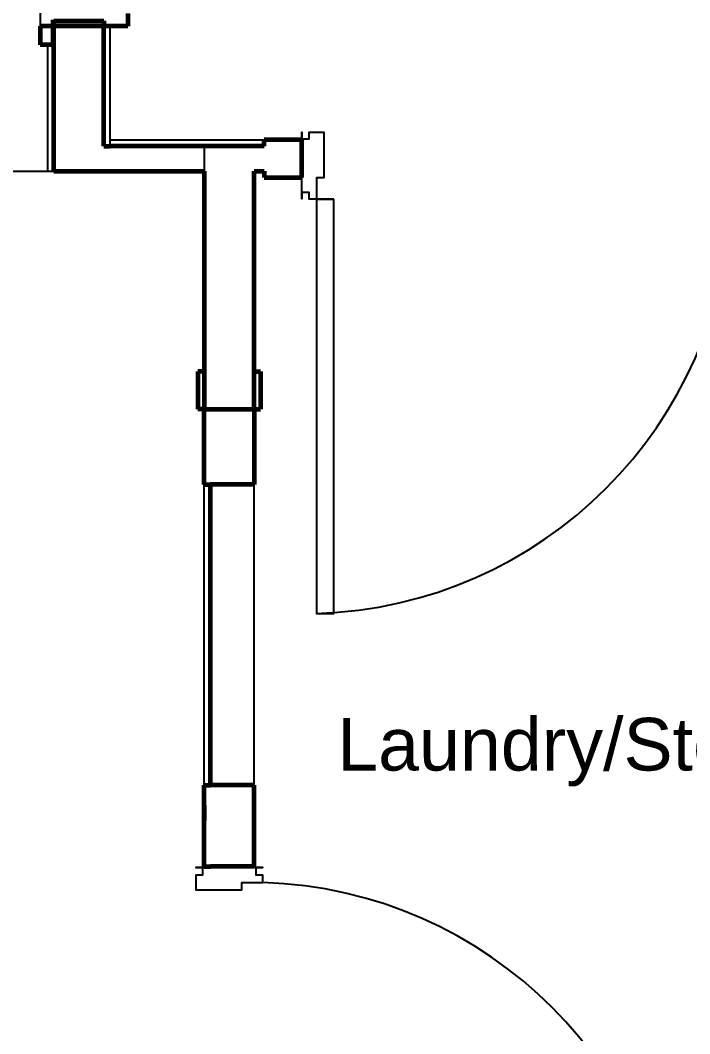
# Model space of a CAD drawing. Header units: metres. Extents: x 12.2 to 77.2, y 18.8 to 35.5.
# Drawn here: x 13.685 to 15.041, y 23.526 to 25.58 of the extents above; entities that cross this region are included whole.
import ezdxf

# ---------------------------------------------------------------- set-up
doc = ezdxf.new("R2010")
doc.units = ezdxf.units.M
doc.layers.add('A-WALL', color=250, linetype='Continuous', lineweight=60)
doc.styles.get("Standard").update_dxf_attribs({"font": 'arial.ttf'})

# ---------------------------------------------------------------- blocks, each defined once
blk = doc.blocks.new('*U14')
blk.add_lwpolyline([(33.6, 1124.4, -0.396717), (966.4, 192)], format="xyb")
for points in [[(72, 192), (33.6, 192), (33.6, 1124.4), (72, 1124.4)], [(33.6, 192), (16.8, 192), (16.8, 192), (16.8, 192), (16.8, 192), (16.8, 177), (0, 177), (0, 190.9), (0, 40.9), (0, 55.9), (16.8, 55.9), (16.8, 40.9), (33.6, 40.9), (33.6, 40.9), (50, 40.9), (50, 144), (33.6, 144)], [(1000, 177), (1000, 192), (1000, 192), (1000, 40.9), (1000, 55.9), (983.2, 55.9), (983.2, 40.9), (966.4, 40.9), (966.4, 40.9), (950, 40.9), (950, 144), (966.4, 144), (966.4, 192), (983.2, 192), (983.2, 177)]]:
    blk.add_lwpolyline(points, close=True)
blk.add_lwpolyline([(33.6, 192), (72, 192)])
blk = doc.blocks.new('*U15')
blk.add_lwpolyline([(33.6, 1124.4, -0.396717), (966.4, 192)], format="xyb")
for points in [[(72, 192), (33.6, 192), (33.6, 1124.4), (72, 1124.4)], [(33.6, 192), (16.8, 192), (16.8, 192), (16.8, 192), (16.8, 192), (16.8, 177), (0, 177), (0, 190.9), (0, 40.9), (0, 55.9), (16.8, 55.9), (16.8, 40.9), (33.6, 40.9), (33.6, 40.9), (50, 40.9), (50, 144), (33.6, 144)], [(1000, 177), (1000, 192), (1000, 192), (1000, 40.9), (1000, 55.9), (983.2, 55.9), (983.2, 40.9), (966.4, 40.9), (966.4, 40.9), (950, 40.9), (950, 144), (966.4, 144), (966.4, 192), (983.2, 192), (983.2, 177)]]:
    blk.add_lwpolyline(points, close=True)
blk.add_lwpolyline([(33.6, 192), (72, 192)])

msp = doc.modelspace()

# ---------------------------------------------------------------- linework, layer by layer
for p, q in [((13.725, 26.3808), (13.725, 25.568)), ((13.8667, 25.3378), (13.8667, 25.568)), ((13.7397, 25.5299), (13.7397, 25.2743)), ((13.8667, 25.3251), (13.8667, 25.3378)), ((13.8667, 25.3378), (14.1788, 25.3378)), ((14.0572, 25.3251), (14.0572, 25.2743)), ((12.3808, 25.2743), (13.7397, 25.2743)), ((13.7397, 25.2743), (13.7524, 25.2743)), ((14.0572, 24.0297), (14.0572, 24.6393)), ((14.1588, 24.0297), (14.1588, 24.6393))]:
    msp.add_line(p, q)
at = {"layer": 'A-WALL'}
for p, q in [((13.9028, 25.5934), (13.9028, 25.568)), ((13.7504, 25.568), (13.725, 25.568)), ((13.725, 25.568), (13.725, 25.5299)), ((13.7504, 25.5807), (13.7504, 25.568)), ((13.7504, 25.568), (13.7504, 25.5299)), ((13.7524, 25.568), (13.7504, 25.568)), ((13.7524, 25.5791), (13.854, 25.5791)), ((13.7524, 25.568), (13.7524, 25.5791)), ((13.7524, 25.2743), (13.7524, 25.568)), ((13.854, 25.568), (13.7524, 25.568)), ((13.854, 25.5791), (13.854, 25.568)), ((13.854, 25.3251), (13.854, 25.568)), ((13.8667, 25.568), (13.854, 25.568)), ((13.9028, 25.568), (13.8667, 25.568)), ((13.7397, 25.5299), (13.725, 25.5299)), ((13.7504, 25.5299), (13.7397, 25.5299)), ((13.854, 25.3251), (13.8667, 25.3251)), ((14.0572, 25.3251), (13.8667, 25.3251)), ((14.1788, 25.3251), (14.0572, 25.3251)), ((14.255, 25.3378), (14.1788, 25.3378)), ((14.1788, 25.3251), (14.1788, 25.3378)), ((14.255, 25.3269), (14.255, 25.3378)), ((14.255, 25.2761), (14.255, 25.3269)), ((13.7524, 25.2743), (14.0572, 25.2743)), ((14.0572, 25.2743), (14.0572, 24.8679)), ((14.1588, 25.2743), (14.1788, 25.2743)), ((14.1588, 24.8679), (14.1588, 25.2743)), ((14.1788, 25.2743), (14.1788, 25.2616)), ((14.1788, 25.2616), (14.255, 25.2616)), ((14.255, 25.2743), (14.255, 25.2761)), ((14.255, 25.2616), (14.255, 25.2743)), ((14.0445, 24.8679), (14.0445, 24.7917)), ((14.0572, 24.8679), (14.0445, 24.8679)), ((14.0572, 24.8679), (14.0572, 24.7917)), ((14.1588, 24.8679), (14.1715, 24.8679)), ((14.1588, 24.7917), (14.1588, 24.8679)), ((14.1715, 24.8679), (14.1715, 24.7917)), ((14.0572, 24.7917), (14.0445, 24.7917)), ((14.0572, 24.7917), (14.1588, 24.7917)), ((14.0572, 24.6393), (14.0572, 24.7917)), ((14.1588, 24.7917), (14.1715, 24.7917)), ((14.1588, 24.7917), (14.1588, 24.6393)), ((14.0572, 24.6393), (14.0699, 24.6393)), ((14.0699, 24.0297), (14.0699, 24.6393)), ((14.1588, 24.6393), (14.0699, 24.6393)), ((14.0572, 24.0297), (14.0699, 24.0297)), ((14.0572, 23.8649), (14.0572, 24.0297)), ((14.1588, 24.0297), (14.0699, 24.0297)), ((14.1588, 23.8649), (14.1588, 24.0297)), ((14.0572, 23.9885), (14.0572, 23.9585)), ((14.0572, 23.8649), (14.0572, 23.9585)), ((14.0572, 23.8649), (14.0699, 23.8649)), ((14.1588, 23.8649), (14.0699, 23.8649))]:
    msp.add_line(p, q, dxfattribs=at)

# ---------------------------------------------------------------- block references
at = {"xscale": -0.0009000000000045201, "yscale": 0.0009000000000045201, "zscale": 0.0009000000000045201}
for name, p, rotation in [('*U14', (14.255, 25.39), 180), ('*U15', (14.0037, 22.9629), 270)]:
    msp.add_blockref(name, p, dxfattribs=dict(at, rotation=rotation))

# ---------------------------------------------------------------- texts
at = {"insert": (14.8781, 24.1664), "char_height": 0.106744, "width": 1.108124, "attachment_point": 2}
msp.add_mtext('Laundry/Storage', dxfattribs=at)

doc.saveas('drawing.dxf')
